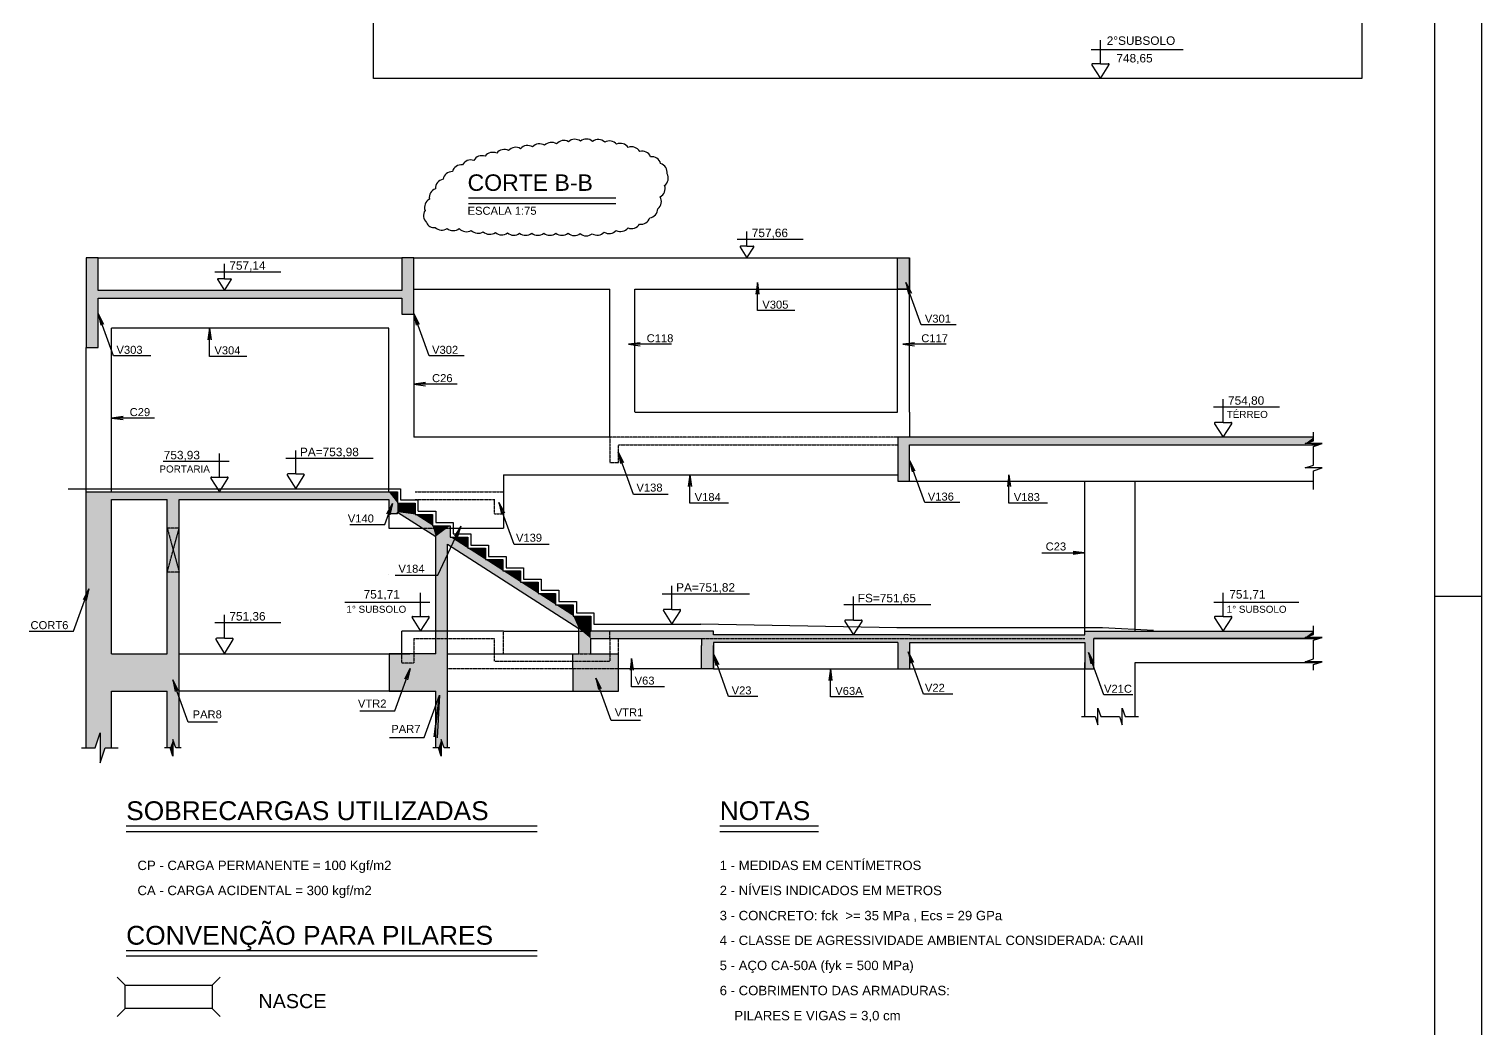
# Model space of a CAD drawing. Extents: x -1206 to 6684, y -2991 to 10691.
# Drawn here: x 4369 to 6684, y 5922 to 7516 of the extents above; entities that cross this region are included whole.
import ezdxf

# ---------------------------------------------------------------- set-up
doc = ezdxf.new("R2010")
doc.units = 0
doc.linetypes.add('HIDDEN2', pattern=[0.1875, 0.125, -0.0625])
doc.layers.get('0').update_dxf_attribs({"color": 50})
for name, color, linetype in [('1', 3, 'Continuous'), ('210', 3, 'HIDDEN2'), ('212', 3, 'Continuous'), ('220', 5, 'Continuous'), ('221', 1, 'Continuous'), ('222', 6, 'Continuous'), ('230', 3, 'Continuous'), ('231', 1, 'Continuous'), ('238', 2, 'Continuous'), ('249', 1, 'Continuous'), ('253', 253, 'Continuous')]:
    doc.layers.add(name, color=color, linetype=linetype)
doc.styles.get("Standard").update_dxf_attribs({"font": 'arial.ttf'})

# ---------------------------------------------------------------- blocks, each defined once
blk = doc.blocks.new('LINCOR', base_point=(1375407.232582, 453114.358858))
blk.add_lwpolyline([(1375407.232582, 453114.358858), (1375407.565916, 453114.358858), (1375407.732582, 453114.858858), (1375407.732582, 453113.858858), (1375407.899249, 453114.358858), (1375408.232582, 453114.358858)])

msp = doc.modelspace()

# ---------------------------------------------------------------- linework, layer by layer
for p, q in [((6684.025, 4383.942), (6684.025, 10691.442)), ((6609.025, 6611.442), (6684.025, 6611.442))]:
    msp.add_line(p, q)
at = {"layer": '1'}
for p, q in [((4982.356, 7060.97), (4982.356, 6864.97)), ((4500.599, 6777.97), (4500.599, 7038.97)), ((4942.356, 6782.97), (4942.356, 7038.97)), ((4460.599, 6777.97), (4460.599, 7007.97)), ((6051.599, 6555.97), (6051.599, 6794.97)), ((6131.599, 6555.97), (6131.599, 6794.97)), ((5125.078, 6555.97), (4963.356, 6555.97)), ((4963.356, 6519.97), (4963.356, 6555.97)), ((5125.078, 6555.97), (5245.349, 6555.97)), ((4608.601, 6519.97), (4976.278, 6519.97)), ((5036.278, 6519.97), (5235.578, 6519.97)), ((6051.599, 6419.863), (6051.599, 6505.97)), ((6131.599, 6419.863), (6131.599, 6505.97)), ((5440.599, 6495.97), (5308.578, 6495.97)), ((4963.356, 6459.97), (4608.601, 6459.97)), ((5036.278, 6459.97), (5235.578, 6459.97))]:
    msp.add_line(p, q, dxfattribs=at)
at = {"layer": '210'}
for p, q in [((5753.596, 6864.97), (5294.656, 6864.97)), ((4984.349, 6777.97), (5111.156, 6777.97)), ((4984.349, 6765.97), (5111.156, 6765.97)), ((5110.937, 6777.97), (5125.156, 6777.97)), ((5110.937, 6742.97), (5110.937, 6766.47)), ((5110.937, 6742.97), (5125.156, 6742.97)), ((5111.156, 6742.97), (5111.156, 6742.97)), ((4608.601, 6719.97), (4589.601, 6719.97)), ((4589.601, 6649.97), (4608.601, 6719.97)), ((4589.601, 6719.97), (4608.601, 6649.97)), ((4996.38, 6719.97), (5040.349, 6719.97)), ((4608.601, 6649.97), (4589.601, 6649.97)), ((5125.078, 6519.97), (5125.078, 6555.97)), ((5245.349, 6555.97), (5264.349, 6555.97)), ((5294.578, 6543.97), (5294.578, 6555.97)), ((4982.356, 6543.97), (4982.356, 6504.97)), ((4982.356, 6543.97), (5111.078, 6543.97)), ((5111.078, 6507.97), (5111.078, 6543.97)), ((5294.578, 6543.97), (5294.578, 6507.97)), ((5308.578, 6519.97), (5308.578, 6543.97)), ((5440.599, 6543.97), (6051.599, 6543.97)), ((4963.356, 6504.97), (4963.356, 6519.97)), ((4982.356, 6504.97), (4963.356, 6504.97)), ((5111.078, 6507.97), (5294.578, 6507.97)), ((5245.349, 6519.97), (5294.578, 6519.97)), ((5308.578, 6495.97), (5036.278, 6495.97))]:
    msp.add_line(p, q, dxfattribs=at)
msp.add_lwpolyline([(5294.656, 6864.97), (5294.656, 6824.97), (5308.656, 6824.97), (5308.656, 6852.97), (5753.596, 6852.97)], dxfattribs=at)
at = {"layer": '220'}
for p, q in [((4460.599, 6369.863), (4460.599, 6777.97)), ((4460.599, 6777.97), (4956.349, 6777.97)), ((4500.599, 6765.97), (4589.601, 6765.97)), ((4500.599, 6519.97), (4500.599, 6765.97)), ((4589.601, 6519.97), (4589.601, 6765.97)), ((4589.601, 6520.97), (4589.601, 6765.97)), ((4608.601, 6369.863), (4608.601, 6765.97)), ((4608.601, 6765.97), (4942.356, 6765.97)), ((4942.356, 6765.97), (4942.356, 6742.97)), ((4956.349, 6777.97), (4956.349, 6759.97)), ((4956.349, 6759.97), (4984.349, 6759.97)), ((4956.349, 6759.97), (4956.349, 6759.97)), ((4984.349, 6759.97), (4984.349, 6741.97)), ((4956.349, 6742.97), (4942.356, 6742.97)), ((4956.349, 6745.704), (5017.278, 6706.535)), ((4956.349, 6742.97), (4956.349, 6745.704)), ((4984.349, 6741.97), (5012.349, 6741.97)), ((5012.349, 6741.97), (5012.349, 6723.97)), ((5012.349, 6723.97), (5040.349, 6723.97)), ((5040.349, 6723.97), (5040.349, 6705.97)), ((5017.278, 6674.97), (5017.278, 6706.535)), ((5036.278, 6674.97), (5036.278, 6694.321)), ((5036.278, 6694.321), (5245.349, 6559.918)), ((5040.349, 6705.97), (5068.349, 6705.97)), ((5068.349, 6705.97), (5068.349, 6687.97)), ((5017.278, 6604.97), (5017.278, 6674.97)), ((5036.278, 6604.97), (5036.278, 6674.97)), ((5068.349, 6687.97), (5096.349, 6687.97)), ((5096.349, 6687.97), (5096.349, 6669.97)), ((5096.349, 6669.97), (5124.349, 6669.97)), ((5124.349, 6669.97), (5124.349, 6651.97)), ((4942.356, 6646.97), (4942.356, 6646.97)), ((5124.349, 6651.97), (5152.349, 6651.97)), ((5152.349, 6651.97), (5152.349, 6633.97)), ((5152.349, 6633.97), (5180.349, 6633.97)), ((5180.349, 6633.97), (5180.349, 6615.97)), ((5017.278, 6519.97), (5017.278, 6604.97)), ((5036.278, 6369.863), (5036.278, 6604.97)), ((5180.349, 6615.97), (5208.349, 6615.97)), ((5208.349, 6615.97), (5208.349, 6597.97)), ((5208.349, 6597.97), (5236.349, 6597.97)), ((5236.349, 6597.97), (5236.349, 6579.97)), ((5236.349, 6579.97), (5264.349, 6579.97)), ((5264.349, 6579.97), (5264.349, 6555.97)), ((5235.578, 6566.199), (5235.578, 6566.199)), ((5245.349, 6519.97), (5245.349, 6559.918)), ((5459.599, 6555.97), (5264.349, 6555.97)), ((5264.349, 6555.97), (5264.349, 6555.97)), ((5459.599, 6549.97), (5459.599, 6555.97)), ((6051.599, 6549.97), (6051.599, 6555.97)), ((6051.599, 6555.97), (6415.945, 6555.97)), ((5264.349, 6543.97), (5440.599, 6543.97)), ((5264.349, 6519.97), (5264.349, 6543.97)), ((5440.599, 6543.97), (5440.599, 6532.97)), ((5772.603, 6549.97), (5459.599, 6549.97)), ((5753.6, 6537.97), (5459.599, 6537.97)), ((5772.603, 6549.97), (6051.599, 6549.97)), ((5772.603, 6537.97), (6051.599, 6537.97)), ((6051.599, 6537.97), (6051.599, 6495.97)), ((6065.599, 6495.97), (6065.599, 6543.97)), ((5235.578, 6495.97), (5235.578, 6519.97)), ((5235.578, 6519.97), (5245.349, 6519.97)), ((5264.349, 6519.97), (5308.578, 6519.97)), ((5308.578, 6495.97), (5308.578, 6519.97)), ((5235.578, 6495.97), (5235.578, 6459.97)), ((5308.578, 6459.97), (5308.578, 6495.97)), ((6051.599, 6495.97), (6065.599, 6495.97)), ((4500.599, 6369.863), (4500.599, 6459.97)), ((4589.601, 6369.863), (4589.601, 6459.97)), ((5017.278, 6369.863), (5017.278, 6459.97)), ((5235.578, 6459.97), (5308.578, 6459.97))]:
    msp.add_line(p, q, dxfattribs=at)
for points in [[(4479.599, 7098.97), (4479.599, 7150.97), (4460.599, 7150.97), (4460.599, 7007.97), (4479.599, 7007.97), (4479.599, 7086.97), (4963.356, 7086.97), (4963.356, 7060.97), (4982.356, 7060.97), (4982.356, 7150.97), (4963.356, 7150.97), (4963.356, 7098.97), (4479.599, 7098.97)], [(5772.099, 7100.97), (5753.099, 7100.97), (5753.099, 7150.97), (5772.099, 7150.97), (5772.099, 7100.97)], [(6415.945, 6864.97), (5753.596, 6864.97), (5753.596, 6827.815), (5753.596, 6794.97), (5772.099, 6794.97), (5772.099, 6852.97), (6423.647, 6852.97)], [(5459.599, 6495.97), (5440.599, 6495.97), (5440.599, 6532.97)], [(5459.599, 6537.97), (5459.599, 6495.97), (5459.599, 6532.97)], [(5753.6, 6537.882), (5753.6, 6495.97), (5772.603, 6495.97), (5772.603, 6537.97)], [(6065.599, 6543.97), (6423.647, 6543.97), (6065.599, 6543.97)], [(4500.599, 6519.97), (4589.601, 6519.97), (4589.601, 6519.97)], [(5017.278, 6519.97), (4943.356, 6519.97), (4943.356, 6459.97), (5017.278, 6459.97)], [(4500.599, 6459.97), (4589.601, 6459.97), (4589.601, 6459.97)]]:
    msp.add_lwpolyline(points, dxfattribs=at)
at = {"layer": '221'}
for p, q in [((5069.338, 7237.636), (5304.29, 7237.636)), ((4524.201, 6236.613), (5178.821, 6236.613)), ((5469.666, 6236.613), (5627.185, 6236.613)), ((4524.201, 6038), (5178.821, 6038))]:
    msp.add_line(p, q, dxfattribs=at)
for points in [[(6415.945, 6781.627), (6415.945, 6811.57), (6429.422, 6816.063), (6402.467, 6816.063), (6415.945, 6820.556), (6415.945, 6835.479), (6415.945, 6850.402), (6429.422, 6854.895), (6402.467, 6854.895), (6415.945, 6859.387), (6415.945, 6873.108)], [(6415.945, 6493.585), (6415.945, 6502.57), (6429.422, 6507.063), (6402.467, 6507.063), (6415.945, 6511.556), (6415.945, 6526.479), (6415.945, 6541.402), (6429.422, 6545.895), (6402.467, 6545.895), (6415.945, 6550.387), (6415.945, 6564.108)], [(6046.242, 6419.863), (6067.691, 6419.863), (6072.183, 6406.385), (6072.183, 6433.34), (6076.676, 6419.863), (6091.599, 6419.863), (6106.522, 6419.863), (6111.015, 6406.385), (6111.015, 6433.34), (6115.508, 6419.863), (6137.058, 6419.863)], [(4452.809, 6369.863), (4474.72, 6369.863), (4482.605, 6393.516), (4482.605, 6346.209), (4490.489, 6369.863), (4511.523, 6369.863)]]:
    msp.add_lwpolyline(points, dxfattribs=at)
at = {"layer": '221', "color": 1, "linetype": 'Continuous'}
for centre, radius, start, end in [((5221.344, 7323.124), 15, 60.486978, 140.486978), ((5238.806, 7325.064), 15, 52.188798, 132.188798), ((5257.543, 7325.34), 15, 49.49949, 129.49949), ((5276.118, 7324.622), 15, 46.074685, 126.074685), ((5294.056, 7322.454), 15, 40.140457, 120.140457), ((5108.116, 7304.232), 15, 64.45836, 144.45836), ((5126.571, 7308.749), 15, 63.047895, 143.047895), ((5144.616, 7312.195), 15, 58.572595, 138.572595), ((5163.711, 7315.099), 15, 58.724986, 138.724986), ((5182.531, 7317.758), 15, 57.354222, 137.354222), ((5201.556, 7320.118), 15, 56.790627, 136.790627), ((5311.85, 7318.523), 15, 34.948509, 114.948509), ((5329.355, 7313.05), 15, 30.3278, 110.3278), ((5345.998, 7306.087), 15, 24.260259, 104.260259), ((5058.225, 7284.281), 15, 83.647291, 163.647291), ((5073.067, 7292.032), 15, 71.501896, 151.501896), ((5090.858, 7298.828), 15, 70.315169, 150.315169), ((5361.128, 7297.321), 15, 15.565918, 95.565918), ((5371.048, 7287.046), 15, 352.422073, 72.422073), ((5031.822, 7261.528), 15, 101.063494, 181.063494), ((5043.69, 7273.505), 15, 89.458186, 169.458186), ((5372.708, 7277.96), 15, 308.287267, 28.287267), ((5021.943, 7247.15), 15, 109.952175, 189.952175), ((5361.762, 7241.039), 15, 308.744553, 28.744553), ((5367.771, 7261.443), 15, 298.43216, 18.43216), ((5012.831, 7218.359), 15, 146.894291, 226.894291), ((5014.446, 7231.441), 15, 119.024148, 199.024148), ((5356.154, 7229.709), 15, 278.590134, 358.590134), ((5014.181, 7211.719), 12.376, 200.386797, 280.386797), ((5026.975, 7210.195), 15, 225.236517, 305.236517), ((5311.89, 7207.958), 15, 241.917355, 321.917355), ((5329.313, 7212.614), 15, 248.008404, 328.008404), ((5344.131, 7219.52), 15, 261.968871, 341.968871), ((5045.382, 7209.341), 15, 229.446435, 309.446435), ((5066.191, 7207.647), 15, 221.244759, 301.244759), ((5084.803, 7205.199), 15, 223.772633, 303.772633), ((5103.588, 7203.495), 15, 225.858068, 305.858068), ((5122.419, 7202.478), 15, 227.959244, 307.959244), ((5141.409, 7202.038), 15, 229.390323, 309.390323), ((5160.571, 7201.936), 15, 229.99473, 309.99473), ((5179.854, 7201.935), 15, 229.999647, 309.999647), ((5199.138, 7201.935), 15, 229.999874, 309.999874), ((5218.421, 7201.935), 15, 229.999986, 309.999986), ((5238.186, 7201.513), 15, 227.558589, 307.558589), ((5257.023, 7201.069), 15, 229.738257, 309.738257), ((5274.694, 7202.171), 15, 237.401057, 317.401057), ((5293.67, 7204.748), 15, 238.06435, 318.06435)]:
    msp.add_arc(centre, radius, start, end, dxfattribs=at)
at = {"layer": '222'}
for p, q in [((6609.025, 4458.942), (6609.025, 10616.442)), ((5069.338, 7246.636), (5304.29, 7246.636)), ((4524.201, 6245.613), (5178.821, 6245.613)), ((5469.666, 6245.613), (5627.185, 6245.613)), ((4524.201, 6047), (5178.821, 6047)), ((4522.722, 5991.372), (4509.677, 6004.417)), ((4661.097, 5991.372), (4674.142, 6004.417)), ((4522.722, 5991.372), (4661.097, 5991.372)), ((4522.722, 5954.472), (4522.722, 5991.372)), ((4661.097, 5991.372), (4661.097, 5954.472)), ((4522.722, 5954.472), (4509.677, 5941.426)), ((4661.097, 5954.472), (4522.722, 5954.472)), ((4661.097, 5954.472), (4674.142, 5941.426))]:
    msp.add_line(p, q, dxfattribs=at)
at = {"layer": '230'}
for p, q in [((4479.599, 7150.97), (4963.356, 7150.97)), ((4982.356, 7150.97), (5772.099, 7150.97)), ((5772.099, 6904.97), (5772.099, 7150.97)), ((4982.356, 7100.97), (5294.656, 7100.97)), ((5294.656, 6904.97), (5294.656, 7100.97)), ((5334.656, 6904.97), (5334.656, 7100.97)), ((5334.656, 7100.97), (5772.099, 7100.97)), ((5753.099, 6904.97), (5753.099, 7100.97)), ((4982.356, 7060.97), (4982.356, 6864.97)), ((4942.356, 7038.97), (4500.599, 7038.97)), ((4942.356, 6864.97), (4942.356, 7038.97)), ((5294.656, 6864.97), (5294.656, 6904.97)), ((5335.063, 6904.97), (5753.099, 6904.97)), ((5772.099, 6904.97), (5772.099, 6864.97)), ((4942.356, 6777.97), (4942.356, 6864.97)), ((5294.656, 6864.97), (4982.356, 6864.97)), ((5125.156, 6804.97), (5125.156, 6719.97)), ((5125.156, 6804.97), (5753.596, 6804.97)), ((5772.099, 6794.97), (6131.599, 6794.97)), ((6131.599, 6794.97), (6415.945, 6794.97)), ((4942.356, 6777.97), (4942.356, 6777.97)), ((4956.349, 6759.97), (4956.349, 6759.97)), ((4942.356, 6742.97), (4942.356, 6719.97)), ((4942.356, 6719.97), (4996.38, 6719.97)), ((5040.349, 6719.97), (5125.156, 6719.97)), ((6131.599, 6505.97), (6426.142, 6505.97)), ((5459.599, 6495.97), (5753.6, 6495.97)), ((5772.603, 6495.97), (6051.599, 6495.97))]:
    msp.add_line(p, q, dxfattribs=at)
msp.add_lwpolyline([(4918.19, 7769.922), (6492.732, 7769.922), (6492.732, 7436.922), (4918.19, 7436.922), (4918.19, 7769.922)], dxfattribs=at)
at = {"layer": '231'}
for p, q in [((6061.309, 7482.906), (6207.799, 7482.906)), ((6076.309, 7460.406), (6076.309, 7497.906)), ((6062.747, 7458.312), (6076.309, 7436.922)), ((6076.3, 7460.406), (6063.898, 7460.406)), ((6076.309, 7436.922), (6089.872, 7458.313)), ((6076.319, 7460.406), (6088.72, 7460.406)), ((5497.508, 7180.86), (5602.934, 7180.86)), ((5513.121, 7169.757), (5513.121, 7193.204)), ((5502.271, 7168.082), (5513.121, 7150.97)), ((5513.114, 7169.757), (5503.193, 7169.757)), ((5513.121, 7150.97), (5523.972, 7168.082)), ((5513.129, 7169.757), (5523.05, 7169.757)), ((4680.799, 7117.757), (4680.799, 7141.204)), ((4665.186, 7128.86), (4770.612, 7128.86)), ((4669.949, 7116.082), (4680.799, 7098.97)), ((4680.792, 7117.757), (4670.871, 7117.757)), ((4680.799, 7098.97), (4691.65, 7116.082)), ((4680.807, 7117.757), (4690.728, 7117.757)), ((6271.79, 6888.454), (6271.79, 6925.953)), ((6256.176, 6913.61), (6361.603, 6913.61)), ((6258.227, 6886.36), (6271.79, 6864.97)), ((6271.78, 6888.453), (6259.379, 6888.453)), ((6271.79, 6864.97), (6285.352, 6886.36)), ((6271.799, 6888.454), (6284.201, 6888.454)), ((4672.799, 6801.454), (4672.799, 6838.953)), ((4778.64, 6831.61), (4917.639, 6831.61)), ((4794.254, 6806.454), (4794.254, 6843.953)), ((4582.987, 6826.61), (4688.413, 6826.61)), ((4794.244, 6806.453), (4781.842, 6806.453)), ((4794.263, 6806.454), (4806.664, 6806.454)), ((4659.237, 6799.36), (4672.799, 6777.97)), ((4660.389, 6801.454), (4672.79, 6801.454)), ((4672.799, 6777.97), (4686.362, 6799.36)), ((4672.809, 6801.453), (4685.211, 6801.453)), ((4780.691, 6804.36), (4794.254, 6782.97)), ((4794.254, 6782.97), (4807.816, 6804.36)), ((5393.54, 6590.454), (5393.54, 6627.953)), ((4872.747, 6601.953), (5008.16, 6601.953)), ((4993.16, 6579.454), (4993.16, 6616.953)), ((5377.926, 6615.61), (5516.926, 6615.61)), ((5667.265, 6598.61), (5806.265, 6598.61)), ((5682.879, 6573.454), (5682.879, 6610.953)), ((6256.79, 6601.953), (6392.202, 6601.953)), ((6271.79, 6579.454), (6271.79, 6616.953)), ((4680.799, 6544.454), (4680.799, 6581.953)), ((4979.597, 6577.36), (4993.16, 6555.969)), ((4980.749, 6579.454), (4993.15, 6579.454)), ((4993.16, 6555.969), (5006.722, 6577.359)), ((4993.169, 6579.453), (5005.571, 6579.453)), ((5379.977, 6588.36), (5393.54, 6566.97)), ((5393.53, 6590.453), (5381.129, 6590.453)), ((5393.54, 6566.97), (5407.102, 6588.36)), ((5393.549, 6590.454), (5405.951, 6590.454)), ((5682.869, 6573.453), (5670.468, 6573.453)), ((5682.889, 6573.454), (5695.29, 6573.454)), ((6258.227, 6577.36), (6271.79, 6555.97)), ((6271.78, 6579.453), (6259.379, 6579.453)), ((6271.79, 6555.97), (6285.352, 6577.36)), ((6271.799, 6579.454), (6284.201, 6579.454)), ((4665.186, 6569.61), (4770.612, 6569.61)), ((5669.317, 6571.36), (5682.879, 6549.97)), ((5682.879, 6549.97), (5696.442, 6571.36)), ((4667.237, 6542.36), (4680.799, 6519.97)), ((4680.79, 6544.453), (4668.388, 6544.453)), ((4680.799, 6519.97), (4694.362, 6542.36)), ((4680.809, 6544.454), (4693.21, 6544.454))]:
    msp.add_line(p, q, dxfattribs=at)
for centre, radius, start, end in [((6063.898, 7459.042), 1.364, 90, 212.376968), ((6088.72, 7459.043), 1.364, 327.627716, 90), ((5503.193, 7168.666), 1.091, 90, 212.376968), ((5523.05, 7168.666), 1.091, 327.627716, 90), ((4670.871, 7116.666), 1.091, 90, 212.376968), ((4690.728, 7116.666), 1.091, 327.627716, 90), ((6259.379, 6887.09), 1.364, 90, 212.376968), ((6284.201, 6887.09), 1.364, 327.627716, 90), ((4781.842, 6805.09), 1.364, 90, 212.376968), ((4806.664, 6805.09), 1.364, 327.627716, 90), ((4660.389, 6800.09), 1.364, 90, 212.372284), ((4685.211, 6800.09), 1.364, 327.623032, 90), ((4980.749, 6578.09), 1.364, 90, 212.372284), ((5005.571, 6578.09), 1.364, 327.623032, 90), ((5381.129, 6589.09), 1.364, 90, 212.376968), ((5405.951, 6589.09), 1.364, 327.627716, 90), ((5670.468, 6572.09), 1.364, 90, 212.376968), ((5695.29, 6572.09), 1.364, 327.627716, 90), ((6259.379, 6578.09), 1.364, 90, 212.376968), ((6284.201, 6578.09), 1.364, 327.627716, 90), ((4668.388, 6543.09), 1.364, 90, 212.376968), ((4693.21, 6543.09), 1.364, 327.627716, 90)]:
    msp.add_arc(centre, radius, start, end, dxfattribs=at)
at = {"layer": '249'}
for p, q in [((4431.625, 6782.97), (4961.349, 6782.97)), ((4961.349, 6782.97), (4961.349, 6764.97)), ((4961.349, 6764.97), (4989.349, 6764.97)), ((4989.349, 6746.97), (4989.349, 6764.97)), ((5269.349, 6566.97), (5439.6, 6566.97)), ((5752.098, 6561.047), (5439.6, 6566.97)), ((6079.599, 6561.046), (5752.098, 6561.047)), ((6160.599, 6557.046), (6079.599, 6561.046))]:
    msp.add_line(p, q, dxfattribs=at)
for points in [[(5589.173, 7066.813), (5529.816, 7066.813), (5529.816, 7111.813), (5532.264, 7093.223), (5529.816, 7111.813), (5527.369, 7093.223)], [(5846.476, 7044.161), (5790.753, 7044.161), (5766.42, 7111.573), (5775.034, 7094.918), (5766.42, 7111.573), (5770.43, 7093.256)], [(4563.444, 6994.779), (4503.932, 6994.779), (4479.599, 7062.191), (4488.213, 7045.537), (4479.599, 7062.191), (4483.609, 7043.875)], [(5062.412, 6994.779), (5006.689, 6994.779), (4982.356, 7062.191), (4990.97, 7045.537), (4982.356, 7062.191), (4986.366, 7043.875)], [(4716.265, 6993.97), (4656.908, 6993.97), (4656.908, 7038.97), (4659.356, 7020.38), (4656.908, 7038.97), (4654.461, 7020.38)], [(5393.095, 7013.195), (5324.25, 7013.195), (5342.839, 7015.643), (5324.25, 7013.195), (5342.839, 7010.748)], [(5830.537, 7013.195), (5761.693, 7013.195), (5780.282, 7015.643), (5761.693, 7013.195), (5780.282, 7010.748)], [(5051.201, 6949.622), (4982.356, 6949.622), (5000.946, 6952.069), (4982.356, 6949.622), (5000.946, 6947.175)], [(4569.444, 6895.481), (4500.599, 6895.481), (4519.189, 6897.928), (4500.599, 6895.481), (4519.189, 6893.033)], [(5387.847, 6773.794), (5332.156, 6773.794), (5307.822, 6841.206), (5316.436, 6824.552), (5307.822, 6841.206), (5311.832, 6822.89)], [(5852.124, 6760.779), (5796.432, 6760.779), (5772.099, 6828.191), (5780.713, 6811.537), (5772.099, 6828.191), (5776.109, 6809.875)], [(5483.612, 6759.97), (5422.069, 6759.97), (5422.069, 6804.97), (5424.516, 6786.38), (5422.069, 6804.97), (5419.622, 6786.38)], [(5992.002, 6759.97), (5930.459, 6759.97), (5930.459, 6804.97), (5932.907, 6786.38), (5930.459, 6804.97), (5928.012, 6786.38)], [(4880.396, 6725.878), (4936.088, 6725.878), (4948.255, 6759.584), (4939.641, 6742.929), (4948.255, 6759.584), (4944.245, 6741.267)], [(5198.114, 6693.798), (5142.423, 6693.798), (5118.09, 6761.21), (5126.703, 6744.556), (5118.09, 6761.21), (5122.099, 6742.894)], [(4989.349, 6746.97), (4989.349, 6746.97), (4989.349, 6746.97), (5017.349, 6746.97), (5017.349, 6728.97), (5045.349, 6728.97), (5045.349, 6710.97), (5073.349, 6710.97), (5073.349, 6692.97), (5101.349, 6692.97), (5101.349, 6674.97), (5129.349, 6674.97), (5129.349, 6656.97), (5157.349, 6656.97), (5157.349, 6638.97), (5185.349, 6638.97), (5185.349, 6620.97), (5213.349, 6620.97), (5213.349, 6602.97), (5241.349, 6602.97), (5241.349, 6584.97), (5269.349, 6584.97), (5269.349, 6566.97), (5324.507, 6566.97)], [(4952.768, 6645.065), (5020.87, 6645.065), (5057.354, 6723.049), (5051.694, 6705.174), (5057.354, 6723.049), (5047.26, 6707.248)], [(5982.754, 6680.47), (6051.599, 6680.47), (6033.01, 6682.917), (6051.599, 6680.47), (6033.01, 6678.022)], [(4369.446, 6555.836), (4440.277, 6555.836), (4464.61, 6623.247), (4455.997, 6606.593), (4464.61, 6623.247), (4460.601, 6604.931)], [(5381.965, 6467.135), (5329.422, 6467.135), (5329.422, 6512.135), (5331.869, 6493.546), (5329.422, 6512.135), (5326.975, 6493.546)], [(5530.624, 6451.779), (5483.932, 6451.779), (5459.599, 6519.191), (5468.213, 6502.537), (5459.599, 6519.191), (5463.609, 6500.875)], [(5841.045, 6455.51), (5794.353, 6455.51), (5770.02, 6522.921), (5778.634, 6506.267), (5770.02, 6522.921), (5774.03, 6504.605)], [(6128.121, 6454.426), (6081.43, 6454.426), (6057.096, 6521.838), (6065.71, 6505.183), (6057.096, 6521.838), (6061.106, 6503.522)], [(4896.52, 6428.938), (4952.212, 6428.938), (4976.545, 6496.35), (4967.932, 6479.695), (4976.545, 6496.35), (4972.535, 6478.033)], [(5343.507, 6413.641), (5296.815, 6413.641), (5272.482, 6481.053), (5281.096, 6464.398), (5272.482, 6481.053), (5276.492, 6462.737)], [(5698.644, 6450.97), (5646.101, 6450.97), (5646.101, 6495.97), (5648.548, 6477.38), (5646.101, 6495.97), (5643.653, 6477.38)], [(4669.481, 6410.618), (4622.789, 6410.618), (4598.456, 6478.03), (4607.069, 6461.376), (4598.456, 6478.03), (4602.465, 6459.714)], [(4943.46, 6386.509), (4999.151, 6386.509), (5023.485, 6453.921), (5014.871, 6387.267), (5023.485, 6453.921), (5019.475, 6385.605)]]:
    msp.add_lwpolyline(points, dxfattribs=at)
at = {"layer": '253'}
for points in [[(4460.599, 7007.97), (4460.599, 7150.97), (4479.599, 7007.97)], [(4460.599, 7150.97), (4479.599, 7150.97), (4479.599, 7007.97)], [(4479.599, 7007.97), (4479.599, 7150.97), (4479.599, 7086.97)], [(4479.599, 7150.97), (4479.599, 7098.97), (4479.599, 7086.97)], [(4963.356, 7086.97), (4963.356, 7098.97), (4982.356, 7150.97)], [(4963.356, 7098.97), (4963.356, 7150.97), (4982.356, 7150.97)], [(4963.356, 7060.97), (4963.356, 7086.97), (4982.356, 7150.97)], [(4963.356, 7060.97), (4982.356, 7150.97), (4982.356, 7060.97)], [(5753.099, 7100.97), (5753.099, 7150.97), (5772.099, 7150.97)], [(5753.099, 7100.97), (5772.099, 7150.97), (5772.099, 7100.97)], [(4479.599, 7086.97), (4479.599, 7098.97), (4963.356, 7086.97)], [(4479.599, 7098.97), (4963.356, 7098.97), (4963.356, 7086.97)], [(5772.099, 6852.97), (5753.596, 6794.97), (5753.596, 6864.97)], [(5772.099, 6852.97), (5753.596, 6864.97), (6415.945, 6864.97)], [(5772.099, 6852.97), (5772.099, 6794.97), (5753.596, 6794.97)], [(5772.099, 6852.97), (6415.945, 6864.97), (6402.467, 6854.895)], [(5772.099, 6852.97), (6402.467, 6854.895), (6423.647, 6852.97)], [(6402.467, 6854.895), (6415.945, 6864.97), (6415.945, 6859.387)], [(6423.647, 6852.97), (6402.467, 6854.895), (6429.422, 6854.895)], [(4500.599, 6765.97), (4460.599, 6519.97), (4460.599, 6777.97)], [(4500.599, 6765.97), (4460.599, 6777.97), (4942.356, 6777.97)], [(4500.599, 6765.97), (4500.599, 6519.97), (4460.599, 6519.97)], [(4500.599, 6765.97), (4942.356, 6777.97), (4589.601, 6765.97)], [(4589.601, 6765.97), (4942.356, 6777.97), (4608.601, 6765.97)], [(4589.601, 6765.97), (4608.601, 6765.97), (4608.601, 6649.97)], [(4589.601, 6765.97), (4608.601, 6649.97), (4589.601, 6649.97)], [(4608.601, 6765.97), (4942.356, 6777.97), (4942.356, 6765.97)], [(4956.349, 6777.97), (4956.349, 6759.97), (4942.356, 6777.97)], [(4956.349, 6759.97), (4956.349, 6742.97), (4942.356, 6777.97)], [(4956.349, 6742.97), (4942.356, 6742.97), (4942.356, 6777.97)], [(4956.349, 6742.97), (4956.349, 6759.97), (4956.349, 6745.704)], [(4956.349, 6759.97), (4984.349, 6759.97), (4956.349, 6745.704)], [(4984.349, 6759.97), (4984.349, 6741.97), (4956.349, 6745.704)], [(4984.349, 6741.97), (5017.278, 6706.535), (4956.349, 6745.704)], [(4984.349, 6741.97), (5012.349, 6723.97), (5017.278, 6706.535)], [(4984.349, 6741.97), (5012.349, 6741.97), (5012.349, 6723.97)], [(5012.349, 6723.97), (5040.349, 6723.97), (5017.278, 6706.535)], [(5017.278, 6706.535), (5040.349, 6723.97), (5017.278, 6604.97)], [(5040.349, 6723.97), (5036.278, 6694.321), (5017.278, 6604.97)], [(5040.349, 6723.97), (5040.349, 6705.97), (5036.278, 6694.321)], [(5017.278, 6604.97), (5036.278, 6694.321), (5036.278, 6604.97)], [(5036.278, 6694.321), (5040.349, 6705.97), (5245.349, 6559.918)], [(5040.349, 6705.97), (5068.349, 6687.97), (5245.349, 6559.918)], [(5040.349, 6705.97), (5068.349, 6705.97), (5068.349, 6687.97)], [(5068.349, 6687.97), (5096.349, 6669.97), (5245.349, 6559.918)], [(5068.349, 6687.97), (5096.349, 6687.97), (5096.349, 6669.97)], [(5096.349, 6669.97), (5124.349, 6651.97), (5245.349, 6559.918)], [(5096.349, 6669.97), (5124.349, 6669.97), (5124.349, 6651.97)], [(4589.601, 6649.97), (4608.601, 6649.97), (4608.601, 6519.97)], [(4589.601, 6649.97), (4608.601, 6519.97), (4589.601, 6519.97)], [(4589.601, 6649.97), (4589.601, 6519.97), (4589.601, 6649.97)], [(5124.349, 6651.97), (5152.349, 6633.97), (5245.349, 6559.918)], [(5124.349, 6651.97), (5152.349, 6651.97), (5152.349, 6633.97)], [(5152.349, 6633.97), (5180.349, 6615.97), (5245.349, 6559.918)], [(5152.349, 6633.97), (5180.349, 6633.97), (5180.349, 6615.97)], [(5021.713, 6369.863), (5017.278, 6519.97), (5036.278, 6604.97)], [(5036.278, 6604.97), (5017.278, 6519.97), (5017.278, 6604.97)], [(5021.713, 6369.863), (5036.278, 6604.97), (5026.205, 6383.34)], [(5036.278, 6604.97), (5030.698, 6369.863), (5026.205, 6383.34)], [(5036.278, 6604.97), (5036.278, 6369.863), (5030.698, 6369.863)], [(5036.278, 6604.97), (5036.278, 6369.863), (5036.278, 6369.863)], [(5180.349, 6615.97), (5208.349, 6597.97), (5245.349, 6559.918)], [(5180.349, 6615.97), (5208.349, 6615.97), (5208.349, 6597.97)], [(5208.349, 6597.97), (5236.349, 6579.97), (5245.349, 6559.918)], [(5208.349, 6597.97), (5236.349, 6597.97), (5236.349, 6579.97)], [(5236.349, 6579.97), (5264.349, 6579.97), (5245.349, 6559.918)], [(5264.349, 6579.97), (5264.349, 6555.97), (5245.349, 6559.918)], [(5245.349, 6519.97), (5245.349, 6559.918), (5264.349, 6519.97)], [(5245.349, 6559.918), (5264.349, 6543.97), (5264.349, 6519.97)], [(5264.349, 6555.97), (5264.349, 6543.97), (5245.349, 6559.918)], [(5264.349, 6555.97), (5440.599, 6555.97), (5264.349, 6543.97)], [(5440.599, 6555.97), (5440.599, 6543.97), (5264.349, 6543.97)], [(5459.599, 6537.97), (5440.599, 6495.97), (5459.599, 6555.97)], [(5459.599, 6555.97), (5440.599, 6495.97), (5440.599, 6555.97)], [(5459.599, 6537.97), (5459.599, 6555.97), (5459.599, 6549.97)], [(6051.599, 6549.97), (6051.599, 6555.97), (6415.945, 6555.97)], [(6051.599, 6549.97), (6415.945, 6555.97), (6065.599, 6543.97)], [(6402.467, 6545.895), (6065.599, 6543.97), (6415.945, 6555.97)], [(6402.467, 6545.895), (6415.945, 6555.97), (6415.945, 6550.387)], [(5459.599, 6537.97), (5459.599, 6495.97), (5440.599, 6495.97)], [(5459.599, 6537.97), (5459.599, 6549.97), (5753.6, 6537.97)], [(5753.6, 6537.97), (5459.599, 6549.97), (6051.599, 6549.97)], [(5772.603, 6537.97), (5753.6, 6537.97), (6051.599, 6549.97)], [(5772.603, 6537.97), (5772.603, 6495.97), (5753.6, 6495.97)], [(5772.603, 6537.97), (5753.6, 6495.97), (5753.6, 6537.97)], [(5772.603, 6537.97), (6051.599, 6549.97), (6051.599, 6537.97)], [(6051.599, 6549.97), (6065.599, 6543.97), (6065.599, 6495.97)], [(6051.599, 6549.97), (6065.599, 6495.97), (6051.599, 6495.97)], [(6051.599, 6549.97), (6051.599, 6495.97), (6051.599, 6537.97)], [(6402.467, 6545.895), (6423.647, 6543.97), (6065.599, 6543.97)], [(6402.467, 6545.895), (6429.422, 6545.895), (6423.647, 6543.97)], [(4608.601, 6519.97), (4460.599, 6519.97), (4500.599, 6459.97)], [(4500.599, 6459.97), (4460.599, 6519.97), (4474.72, 6369.863)], [(4474.72, 6369.863), (4460.599, 6519.97), (4460.599, 6369.863)], [(4608.601, 6519.97), (4500.599, 6459.97), (4589.601, 6459.97)], [(4608.601, 6519.97), (4589.601, 6459.97), (4594.033, 6369.863)], [(4608.601, 6519.97), (4594.033, 6369.863), (4598.526, 6381.876)], [(4608.601, 6519.97), (4598.526, 6381.876), (4603.018, 6369.863)], [(4608.601, 6519.97), (4603.018, 6369.863), (4608.491, 6369.863)], [(4943.356, 6459.97), (4943.356, 6519.97), (5017.278, 6519.97)], [(4943.356, 6459.97), (5017.278, 6519.97), (5017.278, 6459.97)], [(5021.713, 6369.863), (5017.278, 6459.97), (5017.278, 6519.97)], [(5235.578, 6519.97), (5245.349, 6519.97), (5235.578, 6459.97)], [(5245.349, 6519.97), (5308.578, 6459.97), (5235.578, 6459.97)], [(5308.578, 6459.97), (5245.349, 6519.97), (5264.349, 6519.97)], [(5308.578, 6519.97), (5308.578, 6459.97), (5264.349, 6519.97)], [(4482.605, 6393.516), (4500.599, 6459.97), (4474.72, 6369.863)], [(4490.489, 6369.863), (4500.599, 6459.97), (4482.605, 6393.516)], [(4500.599, 6459.97), (4490.489, 6369.863), (4500.599, 6369.863)], [(4589.601, 6459.97), (4589.601, 6369.863), (4594.033, 6369.863)], [(5021.713, 6369.863), (5017.278, 6369.863), (5017.278, 6459.97)], [(4482.605, 6346.209), (4490.489, 6369.863), (4482.605, 6393.516)], [(4598.526, 6381.876), (4594.033, 6369.863), (4598.526, 6356.385)], [(5021.713, 6369.863), (5026.205, 6383.34), (5026.205, 6356.385)]]:
    msp.add_solid(points, dxfattribs=at)

# ---------------------------------------------------------------- block references
at = {"layer": '221', "xscale": -26.955286, "yscale": 26.955286}
for p in [(4612.003, 6369.863), (5039.683, 6369.863)]:
    msp.add_blockref('LINCOR', p, dxfattribs=at)

# ---------------------------------------------------------------- texts
for s, height, p in [('2%%dSUBSOLO', 13.5, (6086.284, 7490.541)), ('748,65', 13.5, (6101.716, 7462.533)), ('757,66', 13.5, (5520.865, 7184.07)), ('757,14', 13.5, (4688.543, 7132.07)), ('754,80', 13.5, (6279.533, 6916.82)), ('753,93', 13.5, (4584.056, 6829.82)), ('PA=753,98', 13.5, (4800.997, 6834.82)), ('751,71', 13.5, (4902.416, 6607.819)), ('PA=751,82', 13.5, (5400.283, 6618.82)), ('751,71', 13.5, (6281.533, 6607.82)), ('FS=751,65', 13.5, (5689.623, 6601.82)), ('751,36', 13.5, (4688.543, 6572.82)), ('CP - CARGA PERMANENTE = 100 Kgf/m2 ', 15, (4542.132, 6174.984)), ('1 - MEDIDAS EM CENTÍMETROS', 15, (5469.666, 6174.984)), ('CA - CARGA ACIDENTAL = 300 kgf/m2', 15, (4542.132, 6134.984)), ('2 - NÍVEIS INDICADOS EM METROS', 15, (5469.666, 6134.984)), ('3 - CONCRETO: fck  >= 35 MPa , Ecs = 29 GPa', 15, (5469.666, 6094.984)), ('4 - CLASSE DE AGRESSIVIDADE AMBIENTAL CONSIDERADA: CAAII', 15, (5469.666, 6055.463)), ('5 - AÇO CA-50A (fyk = 500 MPa)', 15, (5469.666, 6015.463)), ('6 - COBRIMENTO DAS ARMADURAS:', 15, (5469.666, 5975.463)), ('    PILARES E VIGAS = 3,0 cm', 15, (5469.666, 5935.463))]:
    msp.add_text(s, height=height).set_placement(p)
at = {"layer": '212'}
for s, p in [('ESCALA 1:75', (5068.04, 7219.673)), ('V305', (5537.594, 7070.047)), ('V301', (5796.537, 7047.731)), ('C118', (5353.36, 7016.429)), ('C117', (5790.803, 7016.429)), ('V303', (4508.71, 6998.013)), ('V304', (4664.686, 6997.203)), ('V302', (5011.467, 6998.013)), ('C26', (5011.467, 6952.856)), ('C29', (4529.71, 6898.714)), ('V138', (5337.074, 6778.376)), ('V184', (5429.846, 6763.203)), ('V136', (5801.21, 6764.013)), ('V183', (5938.237, 6763.203)), ('V140', (4877.238, 6729.143)), ('V139', (5145.121, 6698.44)), ('C23', (5988.966, 6684.516)), ('V184', (4957.888, 6648.982)), ('CORT6', (4371.749, 6559.07)), ('V63', (5334.19, 6470.67)), ('V23', (5488.71, 6455.013)), ('V63A', (5653.878, 6454.203)), ('V22', (5796.635, 6459.232)), ('V21C', (6081.94, 6457.66)), ('VTR2', (4893.328, 6434.08)), ('PAR8', (4630.041, 6416.828)), ('VTR1', (5302.436, 6420.114)), ('PAR7', (4946.477, 6393.622))]:
    msp.add_text(s, height=12.75, dxfattribs=at).set_placement(p)
at = {"layer": '222'}
for s, height, p in [('CORTE B-B', 26.25, (5068.04, 7257.824)), ('SOBRECARGAS UTILIZADAS ', 30, (4524.201, 6254.613)), ('NOTAS', 30, (5469.666, 6254.613)), ('CONVENÇÃO PARA PILARES', 30, (4524.201, 6056)), ('NASCE', 22.5, (4734.906, 5954.876))]:
    msp.add_text(s, height=height, dxfattribs=at).set_placement(p)
at = {"layer": '238'}
for s, p in [('TÉRREO', (6277.43, 6895.779)), ('PORTARIA', (4577.159, 6808.779)), ('1%%d SUBSOLO', (4875.019, 6585.122)), ('1%%d SUBSOLO', (6277.43, 6585.122))]:
    msp.add_text(s, height=11.25, dxfattribs=at).set_placement(p)

doc.saveas('drawing.dxf')
